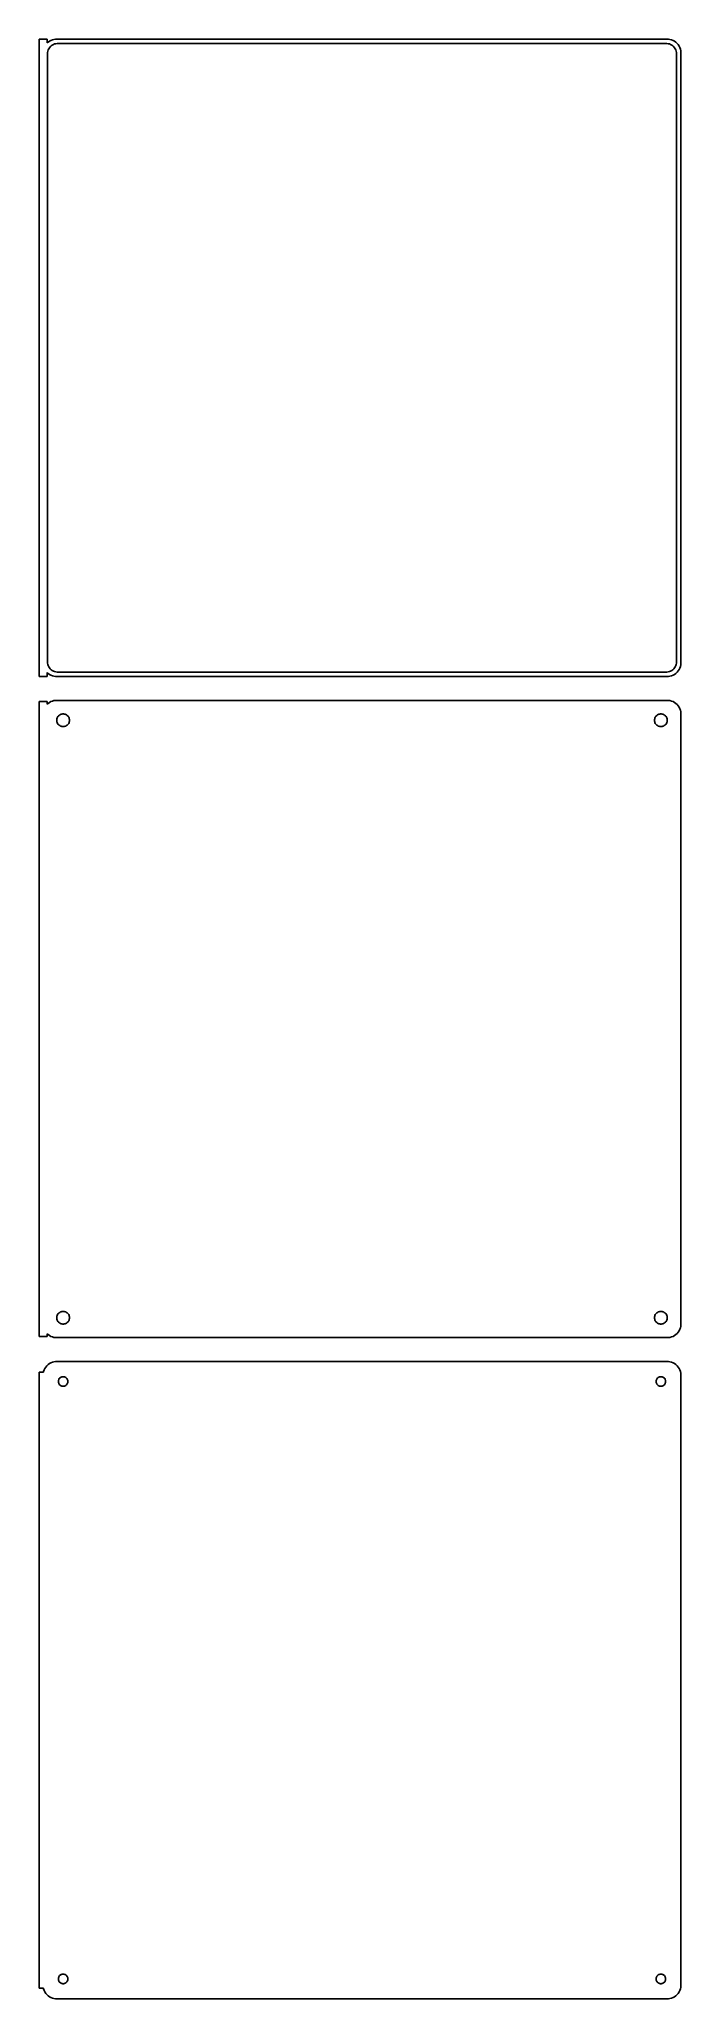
# Model space of a CAD drawing. Header units: metres. Extents: x -122 to 120, y 378 to 1116.
import ezdxf

# ---------------------------------------------------------------- set-up
doc = ezdxf.new("R2010")
doc.units = ezdxf.units.M

msp = doc.modelspace()

# ---------------------------------------------------------------- linework, layer by layer
for p, q in [((-118.5, 1115.99), (-121.5, 1115.99)), ((-121.5, 1115.99), (-121.5, 876.01)), ((-118.5, 1114.56), (-118.5, 1115.99)), ((-118.187, 1114.85), (-118.5, 1114.56)), ((-117.679, 1115.22), (-118.187, 1114.85)), ((-117.129, 1115.52), (-117.679, 1115.22)), ((-116.545, 1115.76), (-117.129, 1115.52)), ((-115.937, 1115.91), (-116.545, 1115.76)), ((-115.314, 1115.99), (-115.937, 1115.91)), ((115.314, 1115.99), (-115.314, 1115.99)), ((-115.226, 1114.3), (-114.743, 1114.36)), ((-114.743, 1114.36), (114.743, 1114.36)), ((114.743, 1114.36), (115.226, 1114.3)), ((115.937, 1115.91), (115.314, 1115.99)), ((116.545, 1115.76), (115.937, 1115.91)), ((117.129, 1115.52), (116.545, 1115.76)), ((117.679, 1115.22), (117.129, 1115.52)), ((118.187, 1114.85), (117.679, 1115.22)), ((118.645, 1114.42), (118.187, 1114.85)), ((119.045, 1113.94), (118.645, 1114.42)), ((-118.373, 1110.5), (-118.342, 1110.99)), ((-118.373, 881.5), (-118.373, 1110.5)), ((-118.342, 1110.99), (-118.251, 1111.46)), ((-118.251, 1111.46), (-118.101, 1111.93)), ((-118.101, 1111.93), (-117.894, 1112.37)), ((-117.894, 1112.37), (-117.633, 1112.78)), ((-117.633, 1112.78), (-117.323, 1113.15)), ((-117.323, 1113.15), (-116.969, 1113.48)), ((-116.969, 1113.48), (-116.575, 1113.77)), ((-116.575, 1113.77), (-116.149, 1114)), ((-116.149, 1114), (-115.697, 1114.18)), ((-115.697, 1114.18), (-115.226, 1114.3)), ((115.226, 1114.3), (115.697, 1114.18)), ((115.697, 1114.18), (116.149, 1114)), ((116.149, 1114), (116.575, 1113.77)), ((116.575, 1113.77), (116.969, 1113.48)), ((116.969, 1113.48), (117.323, 1113.15)), ((117.323, 1113.15), (117.633, 1112.78)), ((117.633, 1112.78), (117.894, 1112.37)), ((117.894, 1112.37), (118.101, 1111.93)), ((118.101, 1111.93), (118.251, 1111.46)), ((118.251, 1111.46), (118.342, 1110.99)), ((118.342, 1110.99), (118.373, 1110.5)), ((118.373, 1110.5), (118.373, 881.5)), ((119.382, 1113.41), (119.045, 1113.94)), ((119.649, 1112.84), (119.382, 1113.41)), ((119.843, 1112.24), (119.649, 1112.84)), ((119.961, 1111.63), (119.843, 1112.24)), ((120, 1111), (119.961, 1111.63)), ((120, 881), (120, 1111)), ((-118.342, 881.015), (-118.373, 881.5)), ((-118.251, 880.537), (-118.342, 881.015)), ((-118.101, 880.074), (-118.251, 880.537)), ((-117.894, 879.634), (-118.101, 880.074)), ((-117.633, 879.224), (-117.894, 879.634)), ((-117.323, 878.849), (-117.633, 879.224)), ((-116.969, 878.516), (-117.323, 878.849)), ((-116.575, 878.23), (-116.969, 878.516)), ((-116.149, 877.996), (-116.575, 878.23)), ((116.575, 878.23), (116.149, 877.996)), ((116.969, 878.516), (116.575, 878.23)), ((117.323, 878.849), (116.969, 878.516)), ((117.633, 879.224), (117.323, 878.849)), ((117.894, 879.634), (117.633, 879.224)), ((118.101, 880.074), (117.894, 879.634)), ((118.251, 880.537), (118.101, 880.074)), ((118.342, 881.015), (118.251, 880.537)), ((118.373, 881.5), (118.342, 881.015)), ((119.045, 878.061), (119.382, 878.591)), ((119.382, 878.591), (119.649, 879.159)), ((119.649, 879.159), (119.843, 879.757)), ((119.843, 879.757), (119.961, 880.373)), ((119.961, 880.373), (120, 881)), ((-121.5, 876.01), (-118.5, 876.01)), ((-118.5, 877.441), (-118.187, 877.147)), ((-118.5, 876.01), (-118.5, 877.441)), ((-118.187, 877.147), (-117.679, 876.778)), ((-117.679, 876.778), (-117.129, 876.476)), ((-117.129, 876.476), (-116.545, 876.245)), ((-116.545, 876.245), (-115.937, 876.089)), ((-115.697, 877.817), (-116.149, 877.996)), ((-115.937, 876.089), (-115.314, 876.01)), ((-115.226, 877.696), (-115.697, 877.817)), ((-115.314, 876.01), (115.314, 876.01)), ((-114.743, 877.635), (-115.226, 877.696)), ((114.743, 877.635), (-114.743, 877.635)), ((115.226, 877.696), (114.743, 877.635)), ((115.697, 877.817), (115.226, 877.696)), ((115.314, 876.01), (115.937, 876.089)), ((116.149, 877.996), (115.697, 877.817)), ((115.937, 876.089), (116.545, 876.245)), ((116.545, 876.245), (117.129, 876.476)), ((117.129, 876.476), (117.679, 876.778)), ((117.679, 876.778), (118.187, 877.147)), ((118.187, 877.147), (118.645, 877.577)), ((118.645, 877.577), (119.045, 878.061)), ((-118.5, 866.615), (-121.5, 866.615)), ((-121.5, 866.615), (-121.5, 627.385)), ((-118.5, 865.559), (-118.5, 866.615)), ((-118.187, 865.853), (-118.5, 865.559)), ((-117.679, 866.222), (-118.187, 865.853)), ((-117.129, 866.524), (-117.679, 866.222)), ((-116.545, 866.755), (-117.129, 866.524)), ((-115.937, 866.911), (-116.545, 866.755)), ((-115.314, 866.99), (-115.937, 866.911)), ((115.314, 866.99), (-115.314, 866.99)), ((115.937, 866.911), (115.314, 866.99)), ((116.545, 866.755), (115.937, 866.911)), ((117.129, 866.524), (116.545, 866.755)), ((117.679, 866.222), (117.129, 866.524)), ((118.187, 865.853), (117.679, 866.222)), ((118.645, 865.423), (118.187, 865.853)), ((119.045, 864.939), (118.645, 865.423)), ((119.382, 864.409), (119.045, 864.939)), ((119.649, 863.841), (119.382, 864.409)), ((119.843, 863.243), (119.649, 863.841)), ((-114.9, 859.5), (-114.881, 859.801)), ((-114.881, 859.199), (-114.9, 859.5)), ((-114.881, 859.801), (-114.825, 860.097)), ((-114.825, 858.903), (-114.881, 859.199)), ((-114.825, 860.097), (-114.731, 860.383)), ((-114.731, 858.617), (-114.825, 858.903)), ((-114.731, 860.383), (-114.603, 860.656)), ((-114.603, 858.344), (-114.731, 858.617)), ((-114.603, 860.656), (-114.442, 860.911)), ((-114.442, 858.089), (-114.603, 858.344)), ((-114.442, 860.911), (-114.25, 861.143)), ((-114.25, 857.857), (-114.442, 858.089)), ((-114.25, 861.143), (-114.03, 861.349)), ((-114.03, 857.651), (-114.25, 857.857)), ((-114.03, 861.349), (-113.786, 861.526)), ((-113.786, 857.474), (-114.03, 857.651)), ((-113.786, 861.526), (-113.522, 861.672)), ((-113.522, 857.328), (-113.786, 857.474)), ((-113.522, 861.672), (-113.242, 861.783)), ((-113.242, 857.217), (-113.522, 857.328)), ((-113.242, 861.783), (-112.95, 861.857)), ((-112.95, 857.143), (-113.242, 857.217)), ((-112.95, 861.857), (-112.651, 861.895)), ((-112.651, 857.105), (-112.95, 857.143)), ((-112.651, 861.895), (-112.349, 861.895)), ((-112.349, 857.105), (-112.651, 857.105)), ((-112.349, 861.895), (-112.05, 861.857)), ((-112.05, 857.143), (-112.349, 857.105)), ((-112.05, 861.857), (-111.758, 861.783)), ((-111.758, 857.217), (-112.05, 857.143)), ((-111.758, 861.783), (-111.478, 861.672)), ((-111.478, 857.328), (-111.758, 857.217)), ((-111.478, 861.672), (-111.214, 861.526)), ((-111.214, 857.474), (-111.478, 857.328)), ((-111.214, 861.526), (-110.97, 861.349)), ((-110.97, 857.651), (-111.214, 857.474)), ((-110.97, 861.349), (-110.75, 861.143)), ((-110.75, 857.857), (-110.97, 857.651)), ((-110.75, 861.143), (-110.558, 860.911)), ((-110.558, 858.089), (-110.75, 857.857)), ((-110.558, 860.911), (-110.397, 860.656)), ((-110.397, 858.344), (-110.558, 858.089)), ((-110.397, 860.656), (-110.269, 860.383)), ((-110.269, 858.617), (-110.397, 858.344)), ((-110.269, 860.383), (-110.175, 860.097)), ((-110.175, 858.903), (-110.269, 858.617)), ((-110.175, 860.097), (-110.119, 859.801)), ((-110.119, 859.199), (-110.175, 858.903)), ((-110.119, 859.801), (-110.1, 859.5)), ((-110.1, 859.5), (-110.119, 859.199)), ((110.1, 859.5), (110.119, 859.801)), ((110.119, 859.199), (110.1, 859.5)), ((110.119, 859.801), (110.175, 860.097)), ((110.175, 858.903), (110.119, 859.199)), ((110.175, 860.097), (110.269, 860.383)), ((110.269, 858.617), (110.175, 858.903)), ((110.269, 860.383), (110.397, 860.656)), ((110.397, 858.344), (110.269, 858.617)), ((110.397, 860.656), (110.558, 860.911)), ((110.558, 858.089), (110.397, 858.344)), ((110.558, 860.911), (110.75, 861.143)), ((110.75, 857.857), (110.558, 858.089)), ((110.75, 861.143), (110.97, 861.349)), ((110.97, 857.651), (110.75, 857.857)), ((110.97, 861.349), (111.214, 861.526)), ((111.214, 857.474), (110.97, 857.651)), ((111.214, 861.526), (111.478, 861.672)), ((111.478, 857.328), (111.214, 857.474)), ((111.478, 861.672), (111.758, 861.783)), ((111.758, 857.217), (111.478, 857.328)), ((111.758, 861.783), (112.05, 861.857)), ((112.05, 857.143), (111.758, 857.217)), ((112.05, 861.857), (112.349, 861.895)), ((112.349, 857.105), (112.05, 857.143)), ((112.349, 861.895), (112.651, 861.895)), ((112.651, 857.105), (112.349, 857.105)), ((112.651, 861.895), (112.95, 861.857)), ((112.95, 857.143), (112.651, 857.105)), ((112.95, 861.857), (113.242, 861.783)), ((113.242, 857.217), (112.95, 857.143)), ((113.242, 861.783), (113.522, 861.672)), ((113.522, 857.328), (113.242, 857.217)), ((113.522, 861.672), (113.786, 861.526)), ((113.786, 857.474), (113.522, 857.328)), ((113.786, 861.526), (114.03, 861.349)), ((114.03, 857.651), (113.786, 857.474)), ((114.03, 861.349), (114.25, 861.143)), ((114.25, 857.857), (114.03, 857.651)), ((114.25, 861.143), (114.442, 860.911)), ((114.442, 858.089), (114.25, 857.857)), ((114.442, 860.911), (114.603, 860.656)), ((114.603, 858.344), (114.442, 858.089)), ((114.603, 860.656), (114.731, 860.383)), ((114.731, 858.617), (114.603, 858.344)), ((114.731, 860.383), (114.825, 860.097)), ((114.825, 858.903), (114.731, 858.617)), ((114.825, 860.097), (114.881, 859.801)), ((114.881, 859.199), (114.825, 858.903)), ((114.881, 859.801), (114.9, 859.5)), ((114.9, 859.5), (114.881, 859.199)), ((119.961, 862.627), (119.843, 863.243)), ((120, 862), (119.961, 862.627)), ((120, 632), (120, 862)), ((-114.9, 634.5), (-114.881, 634.801)), ((-114.881, 634.801), (-114.825, 635.097)), ((-114.825, 635.097), (-114.731, 635.383)), ((-114.731, 635.383), (-114.603, 635.656)), ((-114.603, 635.656), (-114.442, 635.911)), ((-114.442, 635.911), (-114.25, 636.143)), ((-114.25, 636.143), (-114.03, 636.349)), ((-114.03, 636.349), (-113.786, 636.526)), ((-113.786, 636.526), (-113.522, 636.672)), ((-113.522, 636.672), (-113.242, 636.783)), ((-113.242, 636.783), (-112.95, 636.857)), ((-112.95, 636.857), (-112.651, 636.895)), ((-112.651, 636.895), (-112.349, 636.895)), ((-112.349, 636.895), (-112.05, 636.857)), ((-112.05, 636.857), (-111.758, 636.783)), ((-111.758, 636.783), (-111.478, 636.672)), ((-111.478, 636.672), (-111.214, 636.526)), ((-111.214, 636.526), (-110.97, 636.349)), ((-110.97, 636.349), (-110.75, 636.143)), ((-110.75, 636.143), (-110.558, 635.911)), ((-110.558, 635.911), (-110.397, 635.656)), ((-110.397, 635.656), (-110.269, 635.383)), ((-110.269, 635.383), (-110.175, 635.097)), ((-110.175, 635.097), (-110.119, 634.801)), ((-110.119, 634.801), (-110.1, 634.5)), ((110.1, 634.5), (110.119, 634.801)), ((110.119, 634.801), (110.175, 635.097)), ((110.175, 635.097), (110.269, 635.383)), ((110.269, 635.383), (110.397, 635.656)), ((110.397, 635.656), (110.558, 635.911)), ((110.558, 635.911), (110.75, 636.143)), ((110.75, 636.143), (110.97, 636.349)), ((110.97, 636.349), (111.214, 636.526)), ((111.214, 636.526), (111.478, 636.672)), ((111.478, 636.672), (111.758, 636.783)), ((111.758, 636.783), (112.05, 636.857)), ((112.05, 636.857), (112.349, 636.895)), ((112.349, 636.895), (112.651, 636.895)), ((112.651, 636.895), (112.95, 636.857)), ((112.95, 636.857), (113.242, 636.783)), ((113.242, 636.783), (113.522, 636.672)), ((113.522, 636.672), (113.786, 636.526)), ((113.786, 636.526), (114.03, 636.349)), ((114.03, 636.349), (114.25, 636.143)), ((114.25, 636.143), (114.442, 635.911)), ((114.442, 635.911), (114.603, 635.656)), ((114.603, 635.656), (114.731, 635.383)), ((114.731, 635.383), (114.825, 635.097)), ((114.825, 635.097), (114.881, 634.801)), ((114.881, 634.801), (114.9, 634.5)), ((-121.5, 627.385), (-118.5, 627.385)), ((-118.5, 627.385), (-118.5, 628.441)), ((-118.5, 628.441), (-118.187, 628.147)), ((-118.187, 628.147), (-117.679, 627.778)), ((-117.679, 627.778), (-117.129, 627.476)), ((-117.129, 627.476), (-116.545, 627.245)), ((-114.881, 634.199), (-114.9, 634.5)), ((-114.825, 633.903), (-114.881, 634.199)), ((-114.731, 633.617), (-114.825, 633.903)), ((-114.603, 633.344), (-114.731, 633.617)), ((-114.442, 633.089), (-114.603, 633.344)), ((-114.25, 632.857), (-114.442, 633.089)), ((-114.03, 632.651), (-114.25, 632.857)), ((-113.786, 632.474), (-114.03, 632.651)), ((-113.522, 632.328), (-113.786, 632.474)), ((-113.242, 632.217), (-113.522, 632.328)), ((-112.95, 632.143), (-113.242, 632.217)), ((-112.651, 632.105), (-112.95, 632.143)), ((-112.349, 632.105), (-112.651, 632.105)), ((-112.05, 632.143), (-112.349, 632.105)), ((-111.758, 632.217), (-112.05, 632.143)), ((-111.478, 632.328), (-111.758, 632.217)), ((-111.214, 632.474), (-111.478, 632.328)), ((-110.97, 632.651), (-111.214, 632.474)), ((-110.75, 632.857), (-110.97, 632.651)), ((-110.558, 633.089), (-110.75, 632.857)), ((-110.397, 633.344), (-110.558, 633.089)), ((-110.269, 633.617), (-110.397, 633.344)), ((-110.175, 633.903), (-110.269, 633.617)), ((-110.119, 634.199), (-110.175, 633.903)), ((-110.1, 634.5), (-110.119, 634.199)), ((110.119, 634.199), (110.1, 634.5)), ((110.175, 633.903), (110.119, 634.199)), ((110.269, 633.617), (110.175, 633.903)), ((110.397, 633.344), (110.269, 633.617)), ((110.558, 633.089), (110.397, 633.344)), ((110.75, 632.857), (110.558, 633.089)), ((110.97, 632.651), (110.75, 632.857)), ((111.214, 632.474), (110.97, 632.651)), ((111.478, 632.328), (111.214, 632.474)), ((111.758, 632.217), (111.478, 632.328)), ((112.05, 632.143), (111.758, 632.217)), ((112.349, 632.105), (112.05, 632.143)), ((112.651, 632.105), (112.349, 632.105)), ((112.95, 632.143), (112.651, 632.105)), ((113.242, 632.217), (112.95, 632.143)), ((113.522, 632.328), (113.242, 632.217)), ((113.786, 632.474), (113.522, 632.328)), ((114.03, 632.651), (113.786, 632.474)), ((114.25, 632.857), (114.03, 632.651)), ((114.442, 633.089), (114.25, 632.857)), ((114.603, 633.344), (114.442, 633.089)), ((114.731, 633.617), (114.603, 633.344)), ((114.825, 633.903), (114.731, 633.617)), ((114.881, 634.199), (114.825, 633.903)), ((114.9, 634.5), (114.881, 634.199)), ((116.545, 627.245), (117.129, 627.476)), ((117.129, 627.476), (117.679, 627.778)), ((117.679, 627.778), (118.187, 628.147)), ((118.187, 628.147), (118.645, 628.577)), ((118.645, 628.577), (119.045, 629.061)), ((119.045, 629.061), (119.382, 629.591)), ((119.382, 629.591), (119.649, 630.159)), ((119.649, 630.159), (119.843, 630.757)), ((119.843, 630.757), (119.961, 631.373)), ((119.961, 631.373), (120, 632)), ((-116.545, 627.245), (-115.937, 627.089)), ((-115.937, 627.089), (-115.314, 627.01)), ((-115.314, 627.01), (115.314, 627.01)), ((115.314, 627.01), (115.937, 627.089)), ((115.937, 627.089), (116.545, 627.245)), ((-119.9, 613.944), (-121.5, 613.944)), ((-121.5, 613.944), (-121.5, 382.056)), ((-119.843, 614.243), (-119.9, 613.944)), ((-119.649, 614.841), (-119.843, 614.243)), ((-119.382, 615.409), (-119.649, 614.841)), ((-119.045, 615.939), (-119.382, 615.409)), ((-118.645, 616.423), (-119.045, 615.939)), ((-118.187, 616.853), (-118.645, 616.423)), ((-117.679, 617.222), (-118.187, 616.853)), ((-117.129, 617.524), (-117.679, 617.222)), ((-116.545, 617.755), (-117.129, 617.524)), ((-115.937, 617.911), (-116.545, 617.755)), ((-115.314, 617.99), (-115.937, 617.911)), ((115.314, 617.99), (-115.314, 617.99)), ((115.937, 617.911), (115.314, 617.99)), ((116.545, 617.755), (115.937, 617.911)), ((117.129, 617.524), (116.545, 617.755)), ((117.679, 617.222), (117.129, 617.524)), ((118.187, 616.853), (117.679, 617.222)), ((118.645, 616.423), (118.187, 616.853)), ((119.045, 615.939), (118.645, 616.423)), ((119.382, 615.409), (119.045, 615.939)), ((119.649, 614.841), (119.382, 615.409)), ((119.843, 614.243), (119.649, 614.841)), ((119.961, 613.627), (119.843, 614.243)), ((120, 613), (119.961, 613.627)), ((120, 383), (120, 613)), ((-114.3, 610.5), (-114.286, 610.726)), ((-114.286, 610.274), (-114.3, 610.5)), ((-114.286, 610.726), (-114.243, 610.948)), ((-114.243, 610.052), (-114.286, 610.274)), ((-114.243, 610.948), (-114.174, 611.163)), ((-114.174, 609.837), (-114.243, 610.052)), ((-114.174, 611.163), (-114.077, 611.367)), ((-114.077, 609.633), (-114.174, 609.837)), ((-114.077, 611.367), (-113.956, 611.558)), ((-113.956, 609.442), (-114.077, 609.633)), ((-113.956, 611.558), (-113.812, 611.732)), ((-113.812, 609.268), (-113.956, 609.442)), ((-113.812, 611.732), (-113.647, 611.887)), ((-113.647, 609.113), (-113.812, 609.268)), ((-113.647, 611.887), (-113.464, 612.02)), ((-113.464, 608.98), (-113.647, 609.113)), ((-113.464, 612.02), (-113.266, 612.129)), ((-113.266, 608.871), (-113.464, 608.98)), ((-113.266, 612.129), (-113.056, 612.212)), ((-113.056, 608.788), (-113.266, 608.871)), ((-113.056, 612.212), (-112.837, 612.268)), ((-112.837, 608.732), (-113.056, 608.788)), ((-112.837, 612.268), (-112.613, 612.296)), ((-112.613, 608.704), (-112.837, 608.732)), ((-112.613, 612.296), (-112.387, 612.296)), ((-112.387, 608.704), (-112.613, 608.704)), ((-112.387, 612.296), (-112.163, 612.268)), ((-112.163, 608.732), (-112.387, 608.704)), ((-112.163, 612.268), (-111.944, 612.212)), ((-111.944, 608.788), (-112.163, 608.732)), ((-111.944, 612.212), (-111.734, 612.129)), ((-111.734, 608.871), (-111.944, 608.788)), ((-111.734, 612.129), (-111.536, 612.02)), ((-111.536, 608.98), (-111.734, 608.871)), ((-111.536, 612.02), (-111.353, 611.887)), ((-111.353, 609.113), (-111.536, 608.98)), ((-111.353, 611.887), (-111.188, 611.732)), ((-111.188, 609.268), (-111.353, 609.113)), ((-111.188, 611.732), (-111.044, 611.558)), ((-111.044, 609.442), (-111.188, 609.268)), ((-111.044, 611.558), (-110.923, 611.367)), ((-110.923, 609.633), (-111.044, 609.442)), ((-110.923, 611.367), (-110.826, 611.163)), ((-110.826, 609.837), (-110.923, 609.633)), ((-110.826, 611.163), (-110.757, 610.948)), ((-110.757, 610.052), (-110.826, 609.837)), ((-110.757, 610.948), (-110.714, 610.726)), ((-110.714, 610.274), (-110.757, 610.052)), ((-110.714, 610.726), (-110.7, 610.5)), ((-110.7, 610.5), (-110.714, 610.274)), ((110.7, 610.5), (110.714, 610.726)), ((110.714, 610.274), (110.7, 610.5)), ((110.714, 610.726), (110.757, 610.948)), ((110.757, 610.052), (110.714, 610.274)), ((110.757, 610.948), (110.826, 611.163)), ((110.826, 609.837), (110.757, 610.052)), ((110.826, 611.163), (110.923, 611.367)), ((110.923, 609.633), (110.826, 609.837)), ((110.923, 611.367), (111.044, 611.558)), ((111.044, 609.442), (110.923, 609.633)), ((111.044, 611.558), (111.188, 611.732)), ((111.188, 609.268), (111.044, 609.442)), ((111.188, 611.732), (111.353, 611.887)), ((111.353, 609.113), (111.188, 609.268)), ((111.353, 611.887), (111.536, 612.02)), ((111.536, 608.98), (111.353, 609.113)), ((111.536, 612.02), (111.734, 612.129)), ((111.734, 608.871), (111.536, 608.98)), ((111.734, 612.129), (111.944, 612.212)), ((111.944, 608.788), (111.734, 608.871)), ((111.944, 612.212), (112.163, 612.268)), ((112.163, 608.732), (111.944, 608.788)), ((112.163, 612.268), (112.387, 612.296)), ((112.387, 608.704), (112.163, 608.732)), ((112.387, 612.296), (112.613, 612.296)), ((112.613, 608.704), (112.387, 608.704)), ((112.613, 612.296), (112.837, 612.268)), ((112.837, 608.732), (112.613, 608.704)), ((112.837, 612.268), (113.056, 612.212)), ((113.056, 608.788), (112.837, 608.732)), ((113.056, 612.212), (113.266, 612.129)), ((113.266, 608.871), (113.056, 608.788)), ((113.266, 612.129), (113.464, 612.02)), ((113.464, 608.98), (113.266, 608.871)), ((113.464, 612.02), (113.647, 611.887)), ((113.647, 609.113), (113.464, 608.98)), ((113.647, 611.887), (113.812, 611.732)), ((113.812, 609.268), (113.647, 609.113)), ((113.812, 611.732), (113.956, 611.558)), ((113.956, 609.442), (113.812, 609.268)), ((113.956, 611.558), (114.077, 611.367)), ((114.077, 609.633), (113.956, 609.442)), ((114.077, 611.367), (114.174, 611.163)), ((114.174, 609.837), (114.077, 609.633)), ((114.174, 611.163), (114.243, 610.948)), ((114.243, 610.052), (114.174, 609.837)), ((114.243, 610.948), (114.286, 610.726)), ((114.286, 610.274), (114.243, 610.052)), ((114.286, 610.726), (114.3, 610.5)), ((114.3, 610.5), (114.286, 610.274)), ((-114.3, 385.5), (-114.286, 385.726)), ((-114.286, 385.274), (-114.3, 385.5)), ((-114.286, 385.726), (-114.243, 385.948)), ((-114.243, 385.052), (-114.286, 385.274)), ((-114.243, 385.948), (-114.174, 386.163)), ((-114.174, 384.837), (-114.243, 385.052)), ((-114.174, 386.163), (-114.077, 386.367)), ((-114.077, 384.633), (-114.174, 384.837)), ((-114.077, 386.367), (-113.956, 386.558)), ((-113.956, 384.442), (-114.077, 384.633)), ((-113.956, 386.558), (-113.812, 386.732)), ((-113.812, 384.268), (-113.956, 384.442)), ((-113.812, 386.732), (-113.647, 386.887)), ((-113.647, 384.113), (-113.812, 384.268)), ((-113.647, 386.887), (-113.464, 387.02)), ((-113.464, 383.98), (-113.647, 384.113)), ((-113.464, 387.02), (-113.266, 387.129)), ((-113.266, 383.871), (-113.464, 383.98)), ((-113.266, 387.129), (-113.056, 387.212)), ((-113.056, 383.788), (-113.266, 383.871)), ((-113.056, 387.212), (-112.837, 387.268)), ((-112.837, 383.732), (-113.056, 383.788)), ((-112.837, 387.268), (-112.613, 387.296)), ((-112.613, 387.296), (-112.387, 387.296)), ((-112.387, 387.296), (-112.163, 387.268)), ((-112.163, 387.268), (-111.944, 387.212)), ((-111.944, 383.788), (-112.163, 383.732)), ((-111.944, 387.212), (-111.734, 387.129)), ((-111.734, 383.871), (-111.944, 383.788)), ((-111.734, 387.129), (-111.536, 387.02)), ((-111.536, 383.98), (-111.734, 383.871)), ((-111.536, 387.02), (-111.353, 386.887)), ((-111.353, 384.113), (-111.536, 383.98)), ((-111.353, 386.887), (-111.188, 386.732)), ((-111.188, 384.268), (-111.353, 384.113)), ((-111.188, 386.732), (-111.044, 386.558)), ((-111.044, 384.442), (-111.188, 384.268)), ((-111.044, 386.558), (-110.923, 386.367)), ((-110.923, 384.633), (-111.044, 384.442)), ((-110.923, 386.367), (-110.826, 386.163)), ((-110.826, 384.837), (-110.923, 384.633)), ((-110.826, 386.163), (-110.757, 385.948)), ((-110.757, 385.052), (-110.826, 384.837)), ((-110.757, 385.948), (-110.714, 385.726)), ((-110.714, 385.274), (-110.757, 385.052)), ((-110.714, 385.726), (-110.7, 385.5)), ((-110.7, 385.5), (-110.714, 385.274)), ((110.7, 385.5), (110.714, 385.726)), ((110.714, 385.274), (110.7, 385.5)), ((110.714, 385.726), (110.757, 385.948)), ((110.757, 385.052), (110.714, 385.274)), ((110.757, 385.948), (110.826, 386.163)), ((110.826, 384.837), (110.757, 385.052)), ((110.826, 386.163), (110.923, 386.367)), ((110.923, 384.633), (110.826, 384.837)), ((110.923, 386.367), (111.044, 386.558)), ((111.044, 384.442), (110.923, 384.633)), ((111.044, 386.558), (111.188, 386.732)), ((111.188, 384.268), (111.044, 384.442)), ((111.188, 386.732), (111.353, 386.887)), ((111.353, 384.113), (111.188, 384.268)), ((111.353, 386.887), (111.536, 387.02)), ((111.536, 383.98), (111.353, 384.113)), ((111.536, 387.02), (111.734, 387.129)), ((111.734, 383.871), (111.536, 383.98)), ((111.734, 387.129), (111.944, 387.212)), ((111.944, 383.788), (111.734, 383.871)), ((111.944, 387.212), (112.163, 387.268)), ((112.163, 383.732), (111.944, 383.788)), ((112.163, 387.268), (112.387, 387.296)), ((112.387, 387.296), (112.613, 387.296)), ((112.613, 387.296), (112.837, 387.268)), ((112.837, 387.268), (113.056, 387.212)), ((113.056, 383.788), (112.837, 383.732)), ((113.056, 387.212), (113.266, 387.129)), ((113.266, 383.871), (113.056, 383.788)), ((113.266, 387.129), (113.464, 387.02)), ((113.464, 383.98), (113.266, 383.871)), ((113.464, 387.02), (113.647, 386.887)), ((113.647, 384.113), (113.464, 383.98)), ((113.647, 386.887), (113.812, 386.732)), ((113.812, 384.268), (113.647, 384.113)), ((113.812, 386.732), (113.956, 386.558)), ((113.956, 384.442), (113.812, 384.268)), ((113.956, 386.558), (114.077, 386.367)), ((114.077, 384.633), (113.956, 384.442)), ((114.077, 386.367), (114.174, 386.163)), ((114.174, 384.837), (114.077, 384.633)), ((114.174, 386.163), (114.243, 385.948)), ((114.243, 385.052), (114.174, 384.837)), ((114.243, 385.948), (114.286, 385.726)), ((114.286, 385.274), (114.243, 385.052)), ((114.286, 385.726), (114.3, 385.5)), ((114.3, 385.5), (114.286, 385.274)), ((-121.5, 382.056), (-119.9, 382.056)), ((-119.9, 382.056), (-119.843, 381.757)), ((-119.843, 381.757), (-119.649, 381.159)), ((-119.649, 381.159), (-119.382, 380.591)), ((-119.382, 380.591), (-119.045, 380.061)), ((-119.045, 380.061), (-118.645, 379.577)), ((-118.645, 379.577), (-118.187, 379.147)), ((-118.187, 379.147), (-117.679, 378.778)), ((-117.679, 378.778), (-117.129, 378.476)), ((-117.129, 378.476), (-116.545, 378.245)), ((-116.545, 378.245), (-115.937, 378.089)), ((-115.937, 378.089), (-115.314, 378.01)), ((-115.314, 378.01), (115.314, 378.01)), ((-112.613, 383.704), (-112.837, 383.732)), ((-112.387, 383.704), (-112.613, 383.704)), ((-112.163, 383.732), (-112.387, 383.704)), ((112.387, 383.704), (112.163, 383.732)), ((112.613, 383.704), (112.387, 383.704)), ((112.837, 383.732), (112.613, 383.704)), ((115.314, 378.01), (115.937, 378.089)), ((115.937, 378.089), (116.545, 378.245)), ((116.545, 378.245), (117.129, 378.476)), ((117.129, 378.476), (117.679, 378.778)), ((117.679, 378.778), (118.187, 379.147)), ((118.187, 379.147), (118.645, 379.577)), ((118.645, 379.577), (119.045, 380.061)), ((119.045, 380.061), (119.382, 380.591)), ((119.382, 380.591), (119.649, 381.159)), ((119.649, 381.159), (119.843, 381.757)), ((119.843, 381.757), (119.961, 382.373)), ((119.961, 382.373), (120, 383))]:
    msp.add_line(p, q)

doc.saveas('drawing.dxf')
